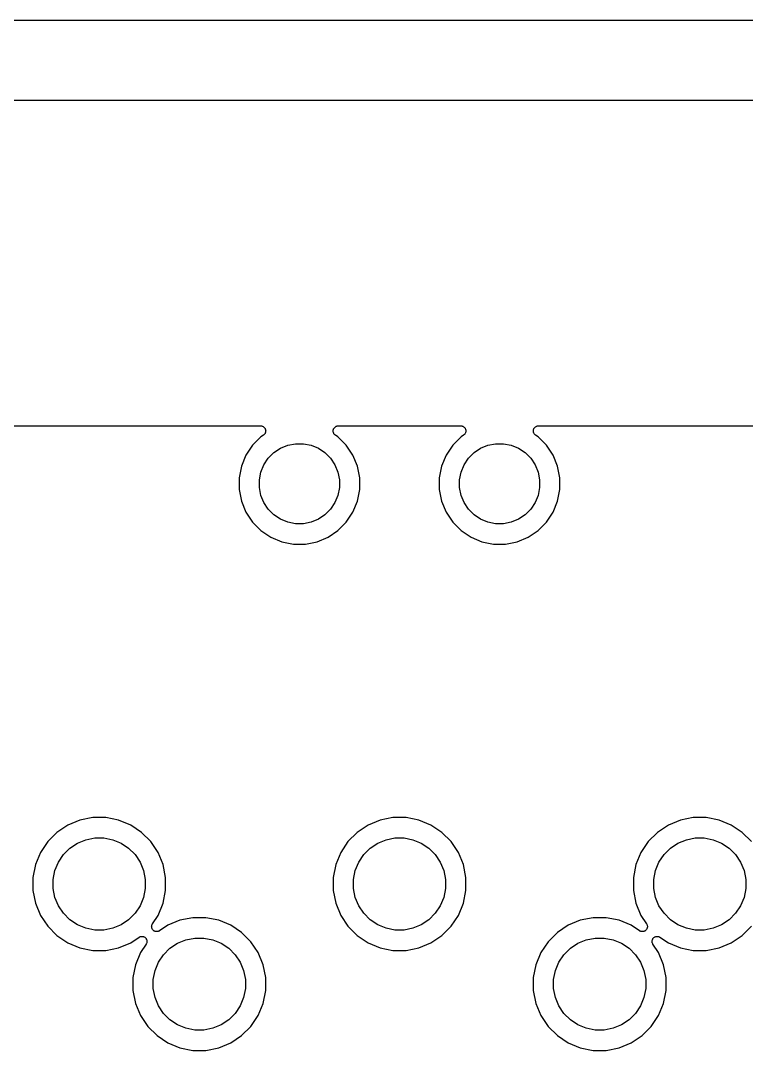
# Model space of a CAD drawing. Extents: x -66 to 211, y -177 to 13.
# Drawn here: x 41.55 to 59.68, y -12.67 to 13.06 of the extents above; entities that cross this region are included whole.
import ezdxf

# ---------------------------------------------------------------- set-up
doc = ezdxf.new("R2010")
doc.units = 0
doc.layers.add('BLACK', color=7, linetype='CONTINUOUS')

msp = doc.modelspace()

# ---------------------------------------------------------------- linework, layer by layer
at = {"layer": 'BLACK', "linetype": 'CONTINUOUS'}
for p, q in [((211.435, 13.0581), (-65.5675, 13.0581)), ((209.435, 11.0581), (-63.5675, 11.0581)), ((33.4807, 2.93375), (47.5448, 2.93375)), ((47.5448, 2.93375), (47.5462, 2.93374)), ((47.5462, 2.93374), (47.5462, 2.93374)), ((47.5462, 2.93374), (47.5462, 2.93374)), ((47.5462, 2.93374), (47.5466, 2.93374)), ((47.5466, 2.93374), (47.5591, 2.93233)), ((47.5591, 2.93233), (47.5709, 2.93104)), ((47.5709, 2.93104), (47.571, 2.931)), ((47.571, 2.931), (47.5712, 2.93098)), ((47.5712, 2.93098), (47.583, 2.92723)), ((47.583, 2.92723), (47.5945, 2.92361)), ((47.5945, 2.92361), (47.5947, 2.92353)), ((47.5947, 2.92353), (47.5948, 2.92348)), ((47.5948, 2.92348), (47.6056, 2.91755)), ((47.6056, 2.91755), (47.6163, 2.91173)), ((47.6163, 2.91173), (47.6164, 2.91162)), ((47.6164, 2.91162), (47.6165, 2.91154)), ((47.6165, 2.91154), (47.6261, 2.90351)), ((47.6261, 2.90351), (47.6353, 2.89585)), ((47.6353, 2.89585), (47.6354, 2.89572)), ((47.6354, 2.89572), (47.6355, 2.89561)), ((47.6355, 2.89561), (47.6434, 2.88578)), ((47.6434, 2.88578), (47.6509, 2.87657)), ((47.6509, 2.87657), (47.6509, 2.87643)), ((47.6509, 2.87643), (47.651, 2.87629)), ((47.651, 2.87629), (47.6568, 2.86528)), ((47.6568, 2.86528), (47.6624, 2.85464)), ((47.6624, 2.85464), (47.6625, 2.85447)), ((47.6625, 2.85447), (47.6625, 2.85433)), ((47.6625, 2.85433), (47.6659, 2.84279)), ((47.6659, 2.84279), (47.6695, 2.83088)), ((47.6695, 2.83088), (47.6695, 2.83071)), ((47.6695, 2.83071), (47.6695, 2.83055)), ((47.6695, 2.83055), (47.6706, 2.81839)), ((49.359, 2.81995), (49.3603, 2.83229)), ((49.3603, 2.83245), (49.3604, 2.83261)), ((49.3603, 2.83229), (49.3603, 2.83245)), ((49.3604, 2.83261), (49.3639, 2.84408)), ((49.3639, 2.84408), (49.3676, 2.85597)), ((49.3676, 2.85597), (49.3677, 2.85611)), ((49.3677, 2.85611), (49.3678, 2.85627)), ((49.3678, 2.85627), (49.3736, 2.86698)), ((49.3736, 2.86698), (49.3794, 2.87777)), ((49.3794, 2.87777), (49.3795, 2.8779)), ((49.3795, 2.8779), (49.3796, 2.87805)), ((49.3796, 2.87805), (49.3875, 2.88752)), ((49.3875, 2.88752), (49.3952, 2.89687)), ((49.3952, 2.89687), (49.3953, 2.89697)), ((49.3953, 2.89697), (49.3954, 2.8971)), ((49.3954, 2.8971), (49.405, 2.90489)), ((49.405, 2.90489), (49.4144, 2.91253)), ((49.4144, 2.91253), (49.4146, 2.91261)), ((49.4146, 2.91261), (49.4147, 2.91272)), ((49.4147, 2.91272), (49.4256, 2.9185)), ((49.4256, 2.9185), (49.4363, 2.92417)), ((49.4363, 2.92417), (49.4365, 2.92422)), ((49.4365, 2.92422), (49.4366, 2.9243)), ((49.4366, 2.9243), (49.4484, 2.92782)), ((49.4484, 2.92782), (49.46, 2.93133)), ((49.46, 2.93133), (49.4602, 2.93135)), ((49.4602, 2.93135), (49.4604, 2.9314)), ((49.4604, 2.9314), (49.4726, 2.93256)), ((49.4726, 2.93256), (49.4847, 2.93375)), ((49.4847, 2.93375), (52.5448, 2.93375)), ((52.5448, 2.93375), (52.5462, 2.93374)), ((52.5462, 2.93374), (52.5462, 2.93374)), ((52.5462, 2.93374), (52.5462, 2.93374)), ((52.5462, 2.93374), (52.5466, 2.93374)), ((52.5466, 2.93374), (52.5591, 2.93233)), ((52.5591, 2.93233), (52.5709, 2.93104)), ((52.5709, 2.93104), (52.571, 2.931)), ((52.571, 2.931), (52.5712, 2.93098)), ((52.5712, 2.93098), (52.583, 2.92723)), ((52.583, 2.92723), (52.5945, 2.92361)), ((52.5945, 2.92361), (52.5947, 2.92353)), ((52.5947, 2.92353), (52.5948, 2.92348)), ((52.5948, 2.92348), (52.6056, 2.91755)), ((52.6056, 2.91755), (52.6163, 2.91173)), ((52.6163, 2.91173), (52.6164, 2.91162)), ((52.6164, 2.91162), (52.6165, 2.91154)), ((52.6165, 2.91154), (52.6261, 2.90351)), ((52.6261, 2.90351), (52.6353, 2.89585)), ((52.6353, 2.89585), (52.6354, 2.89572)), ((52.6354, 2.89572), (52.6355, 2.89561)), ((52.6355, 2.89561), (52.6434, 2.88578)), ((52.6434, 2.88578), (52.6509, 2.87657)), ((52.6509, 2.87657), (52.6509, 2.87643)), ((52.6509, 2.87643), (52.651, 2.87629)), ((52.651, 2.87629), (52.6568, 2.86528)), ((52.6568, 2.86528), (52.6624, 2.85464)), ((52.6624, 2.85464), (52.6625, 2.85447)), ((52.6625, 2.85447), (52.6625, 2.85433)), ((52.6625, 2.85433), (52.6659, 2.84279)), ((52.6659, 2.84279), (52.6695, 2.83088)), ((52.6695, 2.83088), (52.6695, 2.83071)), ((52.6695, 2.83071), (52.6695, 2.83055)), ((52.6695, 2.83055), (52.6706, 2.81839)), ((54.359, 2.81995), (54.3603, 2.83229)), ((54.3603, 2.83245), (54.3604, 2.83261)), ((54.3603, 2.83229), (54.3603, 2.83245)), ((54.3604, 2.83261), (54.3639, 2.84408)), ((54.3639, 2.84408), (54.3676, 2.85597)), ((54.3676, 2.85597), (54.3677, 2.85611)), ((54.3677, 2.85611), (54.3678, 2.85627)), ((54.3678, 2.85627), (54.3736, 2.86698)), ((54.3736, 2.86698), (54.3794, 2.87777)), ((54.3794, 2.87777), (54.3795, 2.8779)), ((54.3795, 2.8779), (54.3796, 2.87805)), ((54.3796, 2.87805), (54.3875, 2.88752)), ((54.3875, 2.88752), (54.3952, 2.89687)), ((54.3952, 2.89687), (54.3953, 2.89697)), ((54.3953, 2.89697), (54.3954, 2.8971)), ((54.3954, 2.8971), (54.405, 2.90489)), ((54.405, 2.90489), (54.4144, 2.91253)), ((54.4144, 2.91253), (54.4146, 2.91261)), ((54.4146, 2.91261), (54.4147, 2.91272)), ((54.4147, 2.91272), (54.4256, 2.9185)), ((54.4256, 2.9185), (54.4363, 2.92417)), ((54.4363, 2.92417), (54.4365, 2.92422)), ((54.4365, 2.92422), (54.4366, 2.9243)), ((54.4366, 2.9243), (54.4484, 2.92782)), ((54.4484, 2.92782), (54.46, 2.93133)), ((54.46, 2.93133), (54.4602, 2.93135)), ((54.4602, 2.93135), (54.4604, 2.9314)), ((54.4604, 2.9314), (54.4726, 2.93256)), ((54.4726, 2.93256), (54.4847, 2.93375)), ((54.4847, 2.93375), (67.2973, 2.93375)), ((47.5534, 2.6598), (47.3434, 2.44975)), ((47.6153, 2.70115), (47.5534, 2.6598)), ((47.6248, 2.70888), (47.6153, 2.70115)), ((47.6343, 2.71664), (47.6248, 2.70888)), ((47.6344, 2.71677), (47.6343, 2.71664)), ((47.6345, 2.71687), (47.6344, 2.71677)), ((47.6421, 2.72613), (47.6345, 2.71687)), ((47.6501, 2.73574), (47.6421, 2.72613)), ((47.6503, 2.73601), (47.6501, 2.73588)), ((47.6501, 2.73588), (47.6501, 2.73574)), ((47.6559, 2.7466), (47.6503, 2.73601)), ((47.6619, 2.75754), (47.6559, 2.7466)), ((47.662, 2.75784), (47.6619, 2.7577)), ((47.6619, 2.7577), (47.6619, 2.75754)), ((47.6655, 2.7693), (47.662, 2.75784)), ((47.6692, 2.78121), (47.6655, 2.7693)), ((47.6693, 2.78154), (47.6692, 2.78138)), ((47.6692, 2.78138), (47.6692, 2.78121)), ((47.6705, 2.79341), (47.6693, 2.78154)), ((47.6718, 2.80586), (47.6705, 2.79341)), ((47.6706, 2.81839), (47.6718, 2.8062)), ((47.6718, 2.8062), (47.6718, 2.80604)), ((47.6718, 2.80604), (47.6718, 2.80586)), ((49.3577, 2.80797), (49.359, 2.81995)), ((49.3577, 2.80781), (49.3577, 2.80797)), ((49.3577, 2.80764), (49.3577, 2.80781)), ((49.3588, 2.79544), (49.3577, 2.80764)), ((49.3599, 2.78328), (49.3588, 2.79544)), ((49.3599, 2.78312), (49.3599, 2.78328)), ((49.3599, 2.78295), (49.3599, 2.78312)), ((49.3634, 2.77135), (49.3599, 2.78295)), ((49.3668, 2.75949), (49.3634, 2.77135)), ((49.3669, 2.75934), (49.3668, 2.75949)), ((49.3669, 2.75918), (49.3669, 2.75934)), ((49.3726, 2.74835), (49.3669, 2.75918)), ((49.3782, 2.73749), (49.3726, 2.74835)), ((49.3784, 2.73736), (49.3782, 2.73749)), ((49.3784, 2.73721), (49.3784, 2.73736)), ((49.3861, 2.72764), (49.3784, 2.73721)), ((49.3937, 2.71813), (49.3861, 2.72764)), ((49.3939, 2.71802), (49.3937, 2.71813)), ((49.394, 2.71789), (49.3939, 2.71802)), ((49.4033, 2.71009), (49.394, 2.71789)), ((49.4127, 2.70215), (49.4033, 2.71009)), ((49.4129, 2.70197), (49.4127, 2.70215)), ((49.4129, 2.70196), (49.4129, 2.70197)), ((49.413, 2.70195), (49.4129, 2.70196)), ((49.4141, 2.70116), (49.413, 2.70195)), ((49.476, 2.6598), (49.4141, 2.70116)), ((49.6861, 2.44975), (49.476, 2.6598)), ((52.5534, 2.6598), (52.3434, 2.44975)), ((52.6153, 2.70115), (52.5534, 2.6598)), ((52.6248, 2.70888), (52.6153, 2.70115)), ((52.6343, 2.71664), (52.6248, 2.70888)), ((52.6344, 2.71677), (52.6343, 2.71664)), ((52.6345, 2.71687), (52.6344, 2.71677)), ((52.6421, 2.72613), (52.6345, 2.71687)), ((52.6501, 2.73574), (52.6421, 2.72613)), ((52.6503, 2.73601), (52.6501, 2.73588)), ((52.6501, 2.73588), (52.6501, 2.73574)), ((52.6559, 2.7466), (52.6503, 2.73601)), ((52.6619, 2.75754), (52.6559, 2.7466)), ((52.662, 2.75784), (52.6619, 2.7577)), ((52.6619, 2.7577), (52.6619, 2.75754)), ((52.6655, 2.7693), (52.662, 2.75784)), ((52.6692, 2.78121), (52.6655, 2.7693)), ((52.6693, 2.78154), (52.6692, 2.78138)), ((52.6692, 2.78138), (52.6692, 2.78121)), ((52.6705, 2.79341), (52.6693, 2.78154)), ((52.6718, 2.80586), (52.6705, 2.79341)), ((52.6706, 2.81839), (52.6718, 2.8062)), ((52.6718, 2.8062), (52.6718, 2.80604)), ((52.6718, 2.80604), (52.6718, 2.80586)), ((54.3577, 2.80797), (54.359, 2.81995)), ((54.3577, 2.80781), (54.3577, 2.80797)), ((54.3577, 2.80764), (54.3577, 2.80781)), ((54.3588, 2.79544), (54.3577, 2.80764)), ((54.3599, 2.78328), (54.3588, 2.79544)), ((54.3599, 2.78312), (54.3599, 2.78328)), ((54.3599, 2.78295), (54.3599, 2.78312)), ((54.3634, 2.77135), (54.3599, 2.78295)), ((54.3668, 2.75949), (54.3634, 2.77135)), ((54.3669, 2.75934), (54.3668, 2.75949)), ((54.3669, 2.75918), (54.3669, 2.75934)), ((54.3726, 2.74835), (54.3669, 2.75918)), ((54.3782, 2.73749), (54.3726, 2.74835)), ((54.3784, 2.73736), (54.3782, 2.73749)), ((54.3784, 2.73721), (54.3784, 2.73736)), ((54.3861, 2.72764), (54.3784, 2.73721)), ((54.3937, 2.71813), (54.3861, 2.72764)), ((54.3939, 2.71802), (54.3937, 2.71813)), ((54.394, 2.71789), (54.3939, 2.71802)), ((54.4033, 2.71009), (54.394, 2.71789)), ((54.4127, 2.70215), (54.4033, 2.71009)), ((54.4129, 2.70197), (54.4127, 2.70215)), ((54.4129, 2.70196), (54.4129, 2.70197)), ((54.413, 2.70195), (54.4129, 2.70196)), ((54.4141, 2.70116), (54.413, 2.70195)), ((54.476, 2.6598), (54.4141, 2.70116)), ((54.6861, 2.44975), (54.476, 2.6598)), ((47.3434, 2.44975), (47.1784, 2.20277)), ((47.8773, 2.26521), (48.0411, 2.37465)), ((48.0411, 2.37465), (48.2231, 2.45003)), ((48.2231, 2.45003), (48.4162, 2.48846)), ((48.4162, 2.48846), (48.6132, 2.48846)), ((48.6132, 2.48846), (48.8064, 2.45003)), ((48.8064, 2.45003), (48.9884, 2.37465)), ((48.9884, 2.37465), (49.1522, 2.26521)), ((49.8511, 2.20277), (49.6861, 2.44975)), ((52.3434, 2.44975), (52.1784, 2.20277)), ((52.8773, 2.26521), (53.0411, 2.37465)), ((53.0411, 2.37465), (53.2231, 2.45003)), ((53.2231, 2.45003), (53.4162, 2.48846)), ((53.4162, 2.48846), (53.6132, 2.48846)), ((53.6132, 2.48846), (53.8064, 2.45003)), ((53.8064, 2.45003), (53.9884, 2.37465)), ((53.9884, 2.37465), (54.1522, 2.26521)), ((54.8511, 2.20277), (54.6861, 2.44975)), ((47.1784, 2.20277), (47.0647, 1.92833)), ((47.6286, 1.96214), (47.738, 2.12592)), ((47.738, 2.12592), (47.8773, 2.26521)), ((49.1522, 2.26521), (49.2915, 2.12592)), ((49.2915, 2.12592), (49.4009, 1.96214)), ((49.9648, 1.92833), (49.8511, 2.20277)), ((52.1784, 2.20277), (52.0647, 1.92833)), ((52.6286, 1.96214), (52.738, 2.12592)), ((52.738, 2.12592), (52.8773, 2.26521)), ((54.1522, 2.26521), (54.2915, 2.12592)), ((54.2915, 2.12592), (54.4009, 1.96214)), ((54.9648, 1.92833), (54.8511, 2.20277)), ((47.0647, 1.92833), (47.0067, 1.63698)), ((47.5532, 1.78015), (47.6286, 1.96214)), ((49.4009, 1.96214), (49.4763, 1.78015)), ((50.0227, 1.63698), (49.9648, 1.92833)), ((52.0647, 1.92833), (52.0067, 1.63698)), ((52.5532, 1.78015), (52.6286, 1.96214)), ((54.4009, 1.96214), (54.4763, 1.78015)), ((55.0227, 1.63698), (54.9648, 1.92833)), ((47.0067, 1.63698), (47.0067, 1.33994)), ((47.5147, 1.58695), (47.5532, 1.78015)), ((47.5147, 1.38997), (47.5147, 1.58695)), ((49.4763, 1.78015), (49.5147, 1.58695)), ((49.5147, 1.58695), (49.5147, 1.38997)), ((50.0227, 1.33994), (50.0227, 1.63698)), ((52.0067, 1.63698), (52.0067, 1.33994)), ((52.5147, 1.58695), (52.5532, 1.78015)), ((52.5147, 1.38997), (52.5147, 1.58695)), ((54.4763, 1.78015), (54.5147, 1.58695)), ((54.5147, 1.58695), (54.5147, 1.38997)), ((55.0227, 1.33994), (55.0227, 1.63698)), ((47.0067, 1.33994), (47.0647, 1.04859)), ((47.5532, 1.19677), (47.5147, 1.38997)), ((49.5147, 1.38997), (49.4763, 1.19677)), ((49.9648, 1.04859), (50.0227, 1.33994)), ((52.0067, 1.33994), (52.0647, 1.04859)), ((52.5532, 1.19677), (52.5147, 1.38997)), ((54.5147, 1.38997), (54.4763, 1.19677)), ((54.9648, 1.04859), (55.0227, 1.33994)), ((47.0647, 1.04859), (47.1784, 0.77415)), ((47.6286, 1.01478), (47.5532, 1.19677)), ((49.4763, 1.19677), (49.4009, 1.01478)), ((49.8511, 0.77415), (49.9648, 1.04859)), ((52.0647, 1.04859), (52.1784, 0.77415)), ((52.6286, 1.01478), (52.5532, 1.19677)), ((54.4763, 1.19677), (54.4009, 1.01478)), ((54.8511, 0.77415), (54.9648, 1.04859)), ((47.1784, 0.77415), (47.3434, 0.52717)), ((47.738, 0.851), (47.6286, 1.01478)), ((47.8773, 0.71171), (47.738, 0.851)), ((49.2915, 0.851), (49.1522, 0.71171)), ((49.4009, 1.01478), (49.2915, 0.851)), ((49.6861, 0.52717), (49.8511, 0.77415)), ((52.1784, 0.77415), (52.3434, 0.52717)), ((52.738, 0.851), (52.6286, 1.01478)), ((52.8773, 0.71171), (52.738, 0.851)), ((54.2915, 0.851), (54.1522, 0.71171)), ((54.4009, 1.01478), (54.2915, 0.851)), ((54.6861, 0.52717), (54.8511, 0.77415)), ((47.3434, 0.52717), (47.5534, 0.31712)), ((48.0411, 0.60227), (47.8773, 0.71171)), ((48.2231, 0.52689), (48.0411, 0.60227)), ((48.4162, 0.48846), (48.2231, 0.52689)), ((48.8064, 0.52689), (48.6132, 0.48846)), ((48.9884, 0.60227), (48.8064, 0.52689)), ((49.1522, 0.71171), (48.9884, 0.60227)), ((49.476, 0.31712), (49.6861, 0.52717)), ((52.3434, 0.52717), (52.5534, 0.31712)), ((53.0411, 0.60227), (52.8773, 0.71171)), ((53.2231, 0.52689), (53.0411, 0.60227)), ((53.4162, 0.48846), (53.2231, 0.52689)), ((53.8064, 0.52689), (53.6132, 0.48846)), ((53.9884, 0.60227), (53.8064, 0.52689)), ((54.1522, 0.71171), (53.9884, 0.60227)), ((54.476, 0.31712), (54.6861, 0.52717)), ((47.5534, 0.31712), (47.8004, 0.15209)), ((48.6132, 0.48846), (48.4162, 0.48846)), ((49.229, 0.15209), (49.476, 0.31712)), ((52.5534, 0.31712), (52.8004, 0.15209)), ((53.6132, 0.48846), (53.4162, 0.48846)), ((54.229, 0.15209), (54.476, 0.31712)), ((47.8004, 0.15209), (48.0749, 0.03841)), ((48.0749, 0.03841), (48.3662, -0.01954)), ((48.6633, -0.01954), (48.9546, 0.03841)), ((48.9546, 0.03841), (49.229, 0.15209)), ((52.8004, 0.15209), (53.0749, 0.03841)), ((53.0749, 0.03841), (53.3662, -0.01954)), ((53.6633, -0.01954), (53.9546, 0.03841)), ((53.9546, 0.03841), (54.229, 0.15209)), ((48.3662, -0.01954), (48.6633, -0.01954)), ((53.3662, -0.01954), (53.6633, -0.01954)), ((43.0311, -6.91725), (42.7294, -7.04224)), ((43.3514, -6.85354), (43.0311, -6.91725)), ((43.678, -6.85354), (43.3514, -6.85354)), ((43.9984, -6.91725), (43.678, -6.85354)), ((44.3001, -7.04224), (43.9984, -6.91725)), ((50.5311, -6.91725), (50.2294, -7.04224)), ((50.8514, -6.85354), (50.5311, -6.91725)), ((51.178, -6.85354), (50.8514, -6.85354)), ((51.4984, -6.91725), (51.178, -6.85354)), ((51.8001, -7.04224), (51.4984, -6.91725)), ((58.0311, -6.91725), (57.7294, -7.04224)), ((58.3514, -6.85354), (58.0311, -6.91725)), ((58.678, -6.85354), (58.3514, -6.85354)), ((58.9984, -6.91725), (58.678, -6.85354)), ((59.3001, -7.04224), (58.9984, -6.91725)), ((42.7294, -7.04224), (42.4578, -7.22369)), ((44.5716, -7.22368), (44.3001, -7.04224)), ((50.2294, -7.04224), (49.9578, -7.22369)), ((52.0716, -7.22368), (51.8001, -7.04224)), ((57.7294, -7.04224), (57.4578, -7.22369)), ((59.5716, -7.22368), (59.3001, -7.04224)), ((42.2269, -7.45463), (42.0454, -7.72618)), ((42.4578, -7.22369), (42.2269, -7.45463)), ((42.97, -7.49242), (43.1793, -7.40573)), ((43.1793, -7.40573), (43.4015, -7.36154)), ((43.4015, -7.36154), (43.628, -7.36154)), ((43.628, -7.36154), (43.8502, -7.40573)), ((43.8502, -7.40573), (44.0595, -7.49242)), ((44.8026, -7.45463), (44.5716, -7.22368)), ((44.984, -7.72618), (44.8026, -7.45463)), ((49.7269, -7.45463), (49.5454, -7.72618)), ((49.9578, -7.22369), (49.7269, -7.45463)), ((50.47, -7.49242), (50.6793, -7.40573)), ((50.6793, -7.40573), (50.9015, -7.36154)), ((50.9015, -7.36154), (51.128, -7.36154)), ((51.128, -7.36154), (51.3502, -7.40573)), ((51.3502, -7.40573), (51.5595, -7.49242)), ((52.3026, -7.45463), (52.0716, -7.22368)), ((52.484, -7.72618), (52.3026, -7.45463)), ((57.2269, -7.45463), (57.0454, -7.72618)), ((57.4578, -7.22369), (57.2269, -7.45463)), ((57.97, -7.49242), (58.1793, -7.40573)), ((58.1793, -7.40573), (58.4015, -7.36154)), ((58.4015, -7.36154), (58.628, -7.36154)), ((58.628, -7.36154), (58.8502, -7.40573)), ((58.8502, -7.40573), (59.0595, -7.49242)), ((59.8026, -7.45463), (59.5716, -7.22368)), ((42.6215, -7.77846), (42.7817, -7.61828)), ((42.7817, -7.61828), (42.97, -7.49242)), ((44.0595, -7.49242), (44.2478, -7.61828)), ((44.2478, -7.61828), (44.408, -7.77846)), ((50.1215, -7.77846), (50.2817, -7.61828)), ((50.2817, -7.61828), (50.47, -7.49242)), ((51.5595, -7.49242), (51.7478, -7.61828)), ((51.7478, -7.61828), (51.908, -7.77846)), ((57.6215, -7.77846), (57.7817, -7.61828)), ((57.7817, -7.61828), (57.97, -7.49242)), ((59.0595, -7.49242), (59.2478, -7.61828)), ((59.2478, -7.61828), (59.408, -7.77846)), ((42.0454, -7.72618), (41.9205, -8.02792)), ((42.4089, -8.1761), (42.4956, -7.96681)), ((42.4956, -7.96681), (42.6215, -7.77846)), ((44.408, -7.77846), (44.5339, -7.96681)), ((44.5339, -7.96681), (44.6205, -8.1761)), ((45.109, -8.02792), (44.984, -7.72618)), ((49.5454, -7.72618), (49.4205, -8.02792)), ((49.9089, -8.1761), (49.9956, -7.96681)), ((49.9956, -7.96681), (50.1215, -7.77846)), ((51.908, -7.77846), (52.0339, -7.96681)), ((52.0339, -7.96681), (52.1205, -8.1761)), ((52.609, -8.02792), (52.484, -7.72618)), ((57.0454, -7.72618), (56.9205, -8.02792)), ((57.4089, -8.1761), (57.4956, -7.96681)), ((57.4956, -7.96681), (57.6215, -7.77846)), ((59.408, -7.77846), (59.5339, -7.96681)), ((59.5339, -7.96681), (59.6205, -8.1761)), ((41.9205, -8.02792), (41.8567, -8.34824)), ((42.3647, -8.39827), (42.4089, -8.1761)), ((44.6205, -8.1761), (44.6647, -8.39827)), ((45.1727, -8.34824), (45.109, -8.02792)), ((49.4205, -8.02792), (49.3567, -8.34824)), ((49.8647, -8.39827), (49.9089, -8.1761)), ((52.1205, -8.1761), (52.1647, -8.39827)), ((52.6727, -8.34824), (52.609, -8.02792)), ((56.9205, -8.02792), (56.8567, -8.34824)), ((57.3647, -8.39827), (57.4089, -8.1761)), ((59.6205, -8.1761), (59.6647, -8.39827)), ((41.8567, -8.34824), (41.8567, -8.67484)), ((42.3647, -8.62481), (42.3647, -8.39827)), ((44.6647, -8.39827), (44.6647, -8.62481)), ((45.1727, -8.67484), (45.1727, -8.34824)), ((49.3567, -8.34824), (49.3567, -8.67484)), ((49.8647, -8.62481), (49.8647, -8.39827)), ((52.1647, -8.39827), (52.1647, -8.62481)), ((52.6727, -8.67484), (52.6727, -8.34824)), ((56.8567, -8.34824), (56.8567, -8.67484)), ((57.3647, -8.62481), (57.3647, -8.39827)), ((59.6647, -8.39827), (59.6647, -8.62481)), ((41.8567, -8.67484), (41.9205, -8.99516)), ((42.4089, -8.84698), (42.3647, -8.62481)), ((44.6647, -8.62481), (44.6205, -8.84698)), ((45.109, -8.99516), (45.1727, -8.67484)), ((49.3567, -8.67484), (49.4205, -8.99516)), ((49.9089, -8.84698), (49.8647, -8.62481)), ((52.1647, -8.62481), (52.1205, -8.84698)), ((52.609, -8.99516), (52.6727, -8.67484)), ((56.8567, -8.67484), (56.9205, -8.99516)), ((57.4089, -8.84698), (57.3647, -8.62481)), ((59.6647, -8.62481), (59.6205, -8.84698)), ((41.9205, -8.99516), (42.0454, -9.2969)), ((42.4956, -9.05627), (42.4089, -8.84698)), ((44.6205, -8.84698), (44.5339, -9.05627)), ((44.984, -9.2969), (45.109, -8.99516)), ((49.4205, -8.99516), (49.5454, -9.2969)), ((49.9956, -9.05627), (49.9089, -8.84698)), ((52.1205, -8.84698), (52.0339, -9.05627)), ((52.484, -9.2969), (52.609, -8.99516)), ((56.9205, -8.99516), (57.0454, -9.2969)), ((57.4956, -9.05627), (57.4089, -8.84698)), ((59.6205, -8.84698), (59.5339, -9.05627)), ((42.6215, -9.24462), (42.4956, -9.05627)), ((42.7817, -9.4048), (42.6215, -9.24462)), ((44.408, -9.24462), (44.2478, -9.4048)), ((44.5339, -9.05627), (44.408, -9.24462)), ((50.1215, -9.24462), (49.9956, -9.05627)), ((50.2817, -9.4048), (50.1215, -9.24462)), ((51.908, -9.24462), (51.7478, -9.4048)), ((52.0339, -9.05627), (51.908, -9.24462)), ((57.6215, -9.24462), (57.4956, -9.05627)), ((57.7817, -9.4048), (57.6215, -9.24462)), ((59.408, -9.24462), (59.2478, -9.4048)), ((59.5339, -9.05627), (59.408, -9.24462)), ((42.0454, -9.2969), (42.2269, -9.56845)), ((42.97, -9.53066), (42.7817, -9.4048)), ((44.2478, -9.4048), (44.0595, -9.53066)), ((44.8331, -9.52706), (44.839, -9.51612)), ((44.839, -9.51612), (44.8447, -9.50541)), ((44.8447, -9.50541), (44.984, -9.2969)), ((45.5311, -9.41725), (45.2294, -9.54224)), ((45.8514, -9.35354), (45.5311, -9.41725)), ((46.178, -9.35354), (45.8514, -9.35354)), ((46.4984, -9.41725), (46.178, -9.35354)), ((46.8001, -9.54224), (46.4984, -9.41725)), ((49.5454, -9.2969), (49.7269, -9.56845)), ((50.47, -9.53066), (50.2817, -9.4048)), ((51.7478, -9.4048), (51.5595, -9.53066)), ((52.3026, -9.56845), (52.484, -9.2969)), ((55.5311, -9.41725), (55.2294, -9.54224)), ((55.8514, -9.35354), (55.5311, -9.41725)), ((56.178, -9.35354), (55.8514, -9.35354)), ((56.4984, -9.41725), (56.178, -9.35354)), ((56.8001, -9.54224), (56.4984, -9.41725)), ((57.0454, -9.2969), (57.1848, -9.50541)), ((57.1848, -9.50541), (57.1857, -9.50689)), ((57.1857, -9.50689), (57.1914, -9.51789)), ((57.1914, -9.51789), (57.197, -9.5287)), ((57.97, -9.53066), (57.7817, -9.4048)), ((59.2478, -9.4048), (59.0595, -9.53066)), ((42.2269, -9.56845), (42.4578, -9.79939)), ((43.1793, -9.61735), (42.97, -9.53066)), ((43.4015, -9.66154), (43.1793, -9.61735)), ((43.628, -9.66154), (43.4015, -9.66154)), ((43.8502, -9.61735), (43.628, -9.66154)), ((44.0595, -9.53066), (43.8502, -9.61735)), ((44.8233, -9.57541), (44.8246, -9.56306)), ((44.8233, -9.57552), (44.8233, -9.57541)), ((44.8233, -9.57563), (44.8233, -9.57552)), ((44.8245, -9.58767), (44.8233, -9.57563)), ((44.8256, -9.60009), (44.8245, -9.58767)), ((44.8246, -9.56306), (44.8258, -9.55097)), ((44.8257, -9.6002), (44.8256, -9.60009)), ((44.8257, -9.60031), (44.8257, -9.6002)), ((44.8291, -9.61184), (44.8257, -9.60031)), ((44.8258, -9.55075), (44.8295, -9.5388)), ((44.8258, -9.55087), (44.8258, -9.55075)), ((44.8258, -9.55097), (44.8258, -9.55087)), ((44.8327, -9.62385), (44.8291, -9.61184)), ((44.8295, -9.5388), (44.833, -9.52726)), ((44.8327, -9.62395), (44.8327, -9.62385)), ((44.8328, -9.62405), (44.8327, -9.62395)), ((44.8386, -9.63506), (44.8328, -9.62405)), ((44.833, -9.52726), (44.8331, -9.52716)), ((44.8331, -9.52716), (44.8331, -9.52706)), ((44.8442, -9.64578), (44.8386, -9.63506)), ((44.8443, -9.64587), (44.8442, -9.64578)), ((44.8444, -9.64597), (44.8443, -9.64587)), ((44.8523, -9.65574), (44.8444, -9.64597)), ((44.8598, -9.66506), (44.8523, -9.65574)), ((44.8599, -9.66513), (44.8598, -9.66506)), ((44.86, -9.66522), (44.8599, -9.66513)), ((44.8695, -9.67312), (44.86, -9.66522)), ((44.8788, -9.68094), (44.8695, -9.67312)), ((44.8789, -9.68099), (44.8788, -9.68094)), ((44.879, -9.68107), (44.8789, -9.68099)), ((44.8897, -9.68688), (44.879, -9.68107)), ((44.9006, -9.69282), (44.8897, -9.68688)), ((44.9007, -9.69286), (44.9006, -9.69282)), ((44.9008, -9.69291), (44.9007, -9.69286)), ((44.9124, -9.69655), (44.9008, -9.69291)), ((44.9242, -9.70026), (44.9124, -9.69655)), ((44.9243, -9.70027), (44.9242, -9.70026)), ((44.9245, -9.7003), (44.9243, -9.70027)), ((44.9365, -9.7016), (44.9245, -9.7003)), ((44.9489, -9.70296), (44.9365, -9.7016)), ((44.949, -9.70295), (44.9489, -9.70296)), ((44.9491, -9.70296), (44.949, -9.70295)), ((44.9612, -9.70189), (44.9491, -9.70296)), ((44.9736, -9.70082), (44.9612, -9.70189)), ((44.9737, -9.70079), (44.9736, -9.70082)), ((44.9738, -9.70078), (44.9737, -9.70079)), ((44.9855, -9.69737), (44.9738, -9.70078)), ((44.9974, -9.69392), (44.9855, -9.69737)), ((44.9975, -9.69387), (44.9974, -9.69392)), ((44.9976, -9.69384), (44.9975, -9.69387)), ((45.0082, -9.68834), (44.9976, -9.69384)), ((45.0194, -9.68254), (45.0082, -9.68834)), ((45.0209, -9.68156), (45.0194, -9.68254)), ((45.2294, -9.54224), (45.0209, -9.68156)), ((47.0716, -9.72368), (46.8001, -9.54224)), ((47.3026, -9.95463), (47.0716, -9.72368)), ((49.7269, -9.56845), (49.9578, -9.79939)), ((50.6793, -9.61735), (50.47, -9.53066)), ((50.9015, -9.66154), (50.6793, -9.61735)), ((51.128, -9.66154), (50.9015, -9.66154)), ((51.3502, -9.61735), (51.128, -9.66154)), ((51.5595, -9.53066), (51.3502, -9.61735)), ((52.0716, -9.79939), (52.3026, -9.56845)), ((54.9578, -9.72369), (54.7269, -9.95463)), ((55.2294, -9.54224), (54.9578, -9.72369)), ((57.0086, -9.68156), (56.8001, -9.54224)), ((57.0195, -9.68741), (57.0086, -9.68156)), ((57.0303, -9.69317), (57.0195, -9.68741)), ((57.0304, -9.6932), (57.0303, -9.69317)), ((57.0305, -9.69325), (57.0304, -9.6932)), ((57.0421, -9.69679), (57.0305, -9.69325)), ((57.054, -9.70044), (57.0421, -9.69679)), ((57.0541, -9.70045), (57.054, -9.70044)), ((57.0542, -9.70048), (57.0541, -9.70045)), ((57.0663, -9.7017), (57.0542, -9.70048)), ((57.0786, -9.70296), (57.0663, -9.7017)), ((57.0787, -9.70295), (57.0786, -9.70296)), ((57.0788, -9.70296), (57.0787, -9.70295)), ((57.0909, -9.70181), (57.0788, -9.70296)), ((57.1033, -9.70065), (57.0909, -9.70181)), ((57.1034, -9.70062), (57.1033, -9.70065)), ((57.1035, -9.70061), (57.1034, -9.70062)), ((57.115, -9.69716), (57.1035, -9.70061)), ((57.127, -9.69359), (57.115, -9.69716)), ((57.1271, -9.69354), (57.127, -9.69359)), ((57.1273, -9.69351), (57.1271, -9.69354)), ((57.1383, -9.68769), (57.1273, -9.69351)), ((57.149, -9.68205), (57.1383, -9.68769)), ((57.1491, -9.68198), (57.149, -9.68205)), ((57.1492, -9.68193), (57.1491, -9.68198)), ((57.1591, -9.67385), (57.1492, -9.68193)), ((57.1683, -9.66647), (57.1591, -9.67385)), ((57.1684, -9.66631), (57.1683, -9.66639)), ((57.1683, -9.66639), (57.1683, -9.66647)), ((57.1763, -9.65681), (57.1684, -9.66631)), ((57.1841, -9.64744), (57.1763, -9.65681)), ((57.1842, -9.64734), (57.1841, -9.64744)), ((57.1843, -9.64726), (57.1842, -9.64734)), ((57.1901, -9.63647), (57.1843, -9.64726)), ((57.196, -9.62569), (57.1901, -9.63647)), ((57.1961, -9.62558), (57.196, -9.62569)), ((57.1998, -9.61371), (57.1961, -9.62548)), ((57.1961, -9.62548), (57.1961, -9.62558)), ((57.197, -9.5287), (57.1971, -9.5288)), ((57.1971, -9.5288), (57.1971, -9.5289)), ((57.1971, -9.5289), (57.2006, -9.54081)), ((57.2035, -9.60204), (57.1998, -9.61371)), ((57.2006, -9.54081), (57.204, -9.55249)), ((57.2048, -9.58978), (57.2035, -9.60183)), ((57.2035, -9.60183), (57.2035, -9.60193)), ((57.2035, -9.60193), (57.2035, -9.60204)), ((57.204, -9.55249), (57.204, -9.5526)), ((57.204, -9.5526), (57.204, -9.55271)), ((57.204, -9.55271), (57.2051, -9.56482)), ((57.2062, -9.5774), (57.2048, -9.58978)), ((57.2051, -9.56482), (57.2062, -9.57718)), ((57.2062, -9.57718), (57.2061, -9.57729)), ((57.2061, -9.57729), (57.2062, -9.5774)), ((58.1793, -9.61735), (57.97, -9.53066)), ((58.4015, -9.66154), (58.1793, -9.61735)), ((58.628, -9.66154), (58.4015, -9.66154)), ((58.8502, -9.61735), (58.628, -9.66154)), ((59.0595, -9.53066), (58.8502, -9.61735)), ((59.5716, -9.79939), (59.8026, -9.56845)), ((42.4578, -9.79939), (42.7294, -9.98084)), ((42.7294, -9.98084), (43.0311, -10.1058)), ((43.9984, -10.1058), (44.3001, -9.98084)), ((44.3001, -9.98084), (44.5086, -9.84152)), ((44.5086, -9.84152), (44.5101, -9.84054)), ((44.5101, -9.84054), (44.5213, -9.83474)), ((44.5213, -9.83474), (44.5319, -9.82924)), ((44.5319, -9.82924), (44.532, -9.82921)), ((44.532, -9.82921), (44.5321, -9.82916)), ((44.5321, -9.82916), (44.544, -9.82571)), ((44.544, -9.82571), (44.5557, -9.8223)), ((44.6848, -10.0177), (44.5454, -10.2262)), ((44.5557, -9.8223), (44.5558, -9.82229)), ((44.5558, -9.82229), (44.5559, -9.82226)), ((44.5559, -9.82226), (44.5683, -9.82119)), ((44.5683, -9.82119), (44.5804, -9.82012)), ((44.5804, -9.82012), (44.5805, -9.82013)), ((44.5805, -9.82013), (44.5806, -9.82012)), ((44.5806, -9.82012), (44.593, -9.82148)), ((44.593, -9.82148), (44.605, -9.82278)), ((44.605, -9.82278), (44.6051, -9.82281)), ((44.6051, -9.82281), (44.6052, -9.82282)), ((44.6052, -9.82282), (44.617, -9.82653)), ((44.617, -9.82653), (44.6287, -9.83017)), ((44.6287, -9.83017), (44.6288, -9.83022)), ((44.6288, -9.83022), (44.6289, -9.83025)), ((44.6289, -9.83025), (44.6398, -9.8362)), ((44.6398, -9.8362), (44.6505, -9.84201)), ((44.6505, -9.84201), (44.6505, -9.84208)), ((44.6505, -9.84208), (44.6506, -9.84214)), ((44.6506, -9.84214), (44.66, -9.84996)), ((44.66, -9.84996), (44.6695, -9.85786)), ((44.6695, -9.85786), (44.6696, -9.85795)), ((44.6696, -9.85795), (44.6697, -9.85802)), ((44.6697, -9.85802), (44.6772, -9.8673)), ((44.6772, -9.8673), (44.6851, -9.87711)), ((44.6906, -10.0067), (44.6848, -10.0177)), ((44.6851, -9.87711), (44.6852, -9.87721)), ((44.6852, -9.87721), (44.6853, -9.8773)), ((44.6853, -9.8773), (44.6909, -9.88802)), ((44.6964, -9.99602), (44.6906, -10.0067)), ((44.6909, -9.88802), (44.6967, -9.89903)), ((44.6965, -9.99582), (44.6964, -9.99592)), ((44.6964, -9.99592), (44.6964, -9.99602)), ((44.7001, -9.98397), (44.6965, -9.99582)), ((44.6967, -9.89903), (44.6967, -9.89913)), ((44.6967, -9.89913), (44.6968, -9.89923)), ((44.6968, -9.89923), (44.7003, -9.91102)), ((44.7036, -9.97233), (44.7001, -9.98397)), ((44.7003, -9.91102), (44.7038, -9.92277)), ((44.7037, -9.97211), (44.7036, -9.97221)), ((44.7036, -9.97221), (44.7036, -9.97233)), ((44.7049, -9.95991), (44.7037, -9.97211)), ((44.7038, -9.92277), (44.7038, -9.92288)), ((44.7038, -9.92288), (44.7039, -9.92299)), ((44.7039, -9.92299), (44.705, -9.93541)), ((44.7062, -9.94767), (44.7049, -9.95991)), ((44.705, -9.93541), (44.7062, -9.94745)), ((44.7062, -9.94745), (44.7062, -9.94756)), ((44.7062, -9.94756), (44.7062, -9.94767)), ((45.2817, -10.1183), (45.47, -9.99242)), ((45.47, -9.99242), (45.6793, -9.90573)), ((45.6793, -9.90573), (45.9015, -9.86154)), ((45.9015, -9.86154), (46.128, -9.86154)), ((46.128, -9.86154), (46.3502, -9.90573)), ((46.3502, -9.90573), (46.5595, -9.99242)), ((46.5595, -9.99242), (46.7478, -10.1183)), ((47.484, -10.2262), (47.3026, -9.95463)), ((49.9578, -9.79939), (50.2294, -9.98084)), ((50.2294, -9.98084), (50.5311, -10.1058)), ((51.4984, -10.1058), (51.8001, -9.98084)), ((51.8001, -9.98084), (52.0716, -9.79939)), ((54.7269, -9.95463), (54.5454, -10.2262)), ((55.2817, -10.1183), (55.47, -9.99242)), ((55.47, -9.99242), (55.6793, -9.90573)), ((55.6793, -9.90573), (55.9015, -9.86154)), ((55.9015, -9.86154), (56.128, -9.86154)), ((56.128, -9.86154), (56.3502, -9.90573)), ((56.3502, -9.90573), (56.5595, -9.99242)), ((56.5595, -9.99242), (56.7478, -10.1183)), ((57.3233, -9.94567), (57.3247, -9.93314)), ((57.3233, -9.94579), (57.3233, -9.94567)), ((57.3233, -9.9459), (57.3233, -9.94579)), ((57.3244, -9.95772), (57.3233, -9.9459)), ((57.3255, -9.97037), (57.3244, -9.95772)), ((57.3247, -9.93314), (57.326, -9.92125)), ((57.3255, -9.97048), (57.3255, -9.97037)), ((57.3255, -9.97059), (57.3255, -9.97048)), ((57.3289, -9.98227), (57.3255, -9.97059)), ((57.326, -9.92104), (57.3298, -9.90896)), ((57.326, -9.92115), (57.326, -9.92104)), ((57.326, -9.92125), (57.326, -9.92115)), ((57.3324, -9.99418), (57.3289, -9.98227)), ((57.3298, -9.90896), (57.3334, -9.89759)), ((57.3324, -9.99428), (57.3324, -9.99418)), ((57.3324, -9.99438), (57.3324, -9.99428)), ((57.3379, -10.005), (57.3324, -9.99438)), ((57.3334, -9.8975), (57.3335, -9.89739)), ((57.3334, -9.89759), (57.3334, -9.8975)), ((57.3335, -9.89739), (57.3395, -9.88631)), ((57.3437, -10.0162), (57.3379, -10.005)), ((57.3395, -9.88631), (57.3452, -9.87582)), ((57.3447, -10.0177), (57.3437, -10.0162)), ((57.484, -10.2262), (57.3447, -10.0177)), ((57.3452, -9.87582), (57.3453, -9.87574)), ((57.3453, -9.87564), (57.3532, -9.86627)), ((57.3453, -9.87574), (57.3453, -9.87564)), ((57.3532, -9.86627), (57.3611, -9.85677)), ((57.3611, -9.85677), (57.3612, -9.85669)), ((57.3612, -9.85661), (57.3705, -9.84911)), ((57.3612, -9.85669), (57.3612, -9.85661)), ((57.3705, -9.84911), (57.3803, -9.84115)), ((57.3803, -9.84115), (57.3804, -9.8411)), ((57.3804, -9.8411), (57.3805, -9.84103)), ((57.3805, -9.84103), (57.3912, -9.83539)), ((57.3912, -9.83539), (57.4022, -9.82957)), ((57.4022, -9.82957), (57.4023, -9.82954)), ((57.4023, -9.82954), (57.4024, -9.82949)), ((57.4024, -9.82949), (57.4144, -9.82592)), ((57.4144, -9.82592), (57.426, -9.82247)), ((57.426, -9.82247), (57.4261, -9.82246)), ((57.4261, -9.82246), (57.4262, -9.82243)), ((57.4262, -9.82243), (57.4386, -9.82127)), ((57.4386, -9.82127), (57.4506, -9.82012)), ((57.4506, -9.82012), (57.4508, -9.82013)), ((57.4508, -9.82013), (57.4509, -9.82012)), ((57.4509, -9.82012), (57.4632, -9.82138)), ((57.4632, -9.82138), (57.4753, -9.8226)), ((57.4753, -9.8226), (57.4754, -9.82263)), ((57.4754, -9.82263), (57.4755, -9.82264)), ((57.4755, -9.82264), (57.4874, -9.82628)), ((57.4874, -9.82628), (57.499, -9.82983)), ((57.499, -9.82983), (57.4991, -9.82988)), ((57.4991, -9.82988), (57.4992, -9.82991)), ((57.4992, -9.82991), (57.5099, -9.83567)), ((57.5099, -9.83567), (57.5209, -9.84152)), ((57.5209, -9.84152), (57.7294, -9.98084)), ((57.7294, -9.98084), (58.0311, -10.1058)), ((58.9984, -10.1058), (59.3001, -9.98084)), ((59.3001, -9.98084), (59.5716, -9.79939)), ((43.0311, -10.1058), (43.3514, -10.1695)), ((43.3514, -10.1695), (43.678, -10.1695)), ((43.678, -10.1695), (43.9984, -10.1058)), ((44.5454, -10.2262), (44.4205, -10.5279)), ((44.9956, -10.4668), (45.1215, -10.2785)), ((45.1215, -10.2785), (45.2817, -10.1183)), ((46.7478, -10.1183), (46.908, -10.2785)), ((46.908, -10.2785), (47.0339, -10.4668)), ((47.609, -10.5279), (47.484, -10.2262)), ((50.5311, -10.1058), (50.8514, -10.1695)), ((50.8514, -10.1695), (51.178, -10.1695)), ((51.178, -10.1695), (51.4984, -10.1058)), ((54.5454, -10.2262), (54.4205, -10.5279)), ((54.9956, -10.4668), (55.1215, -10.2785)), ((55.1215, -10.2785), (55.2817, -10.1183)), ((56.7478, -10.1183), (56.908, -10.2785)), ((56.908, -10.2785), (57.0339, -10.4668)), ((57.609, -10.5279), (57.484, -10.2262)), ((58.0311, -10.1058), (58.3514, -10.1695)), ((58.3514, -10.1695), (58.678, -10.1695)), ((58.678, -10.1695), (58.9984, -10.1058)), ((44.4205, -10.5279), (44.3567, -10.8482)), ((44.9089, -10.6761), (44.9956, -10.4668)), ((47.0339, -10.4668), (47.1205, -10.6761)), ((47.6727, -10.8482), (47.609, -10.5279)), ((54.4205, -10.5279), (54.3567, -10.8482)), ((54.9089, -10.6761), (54.9956, -10.4668)), ((57.0339, -10.4668), (57.1205, -10.6761)), ((57.6727, -10.8482), (57.609, -10.5279)), ((44.8647, -10.8983), (44.9089, -10.6761)), ((47.1205, -10.6761), (47.1647, -10.8983)), ((54.8647, -10.8983), (54.9089, -10.6761)), ((57.1205, -10.6761), (57.1647, -10.8983)), ((44.3567, -10.8482), (44.3567, -11.1748)), ((44.8647, -11.1248), (44.8647, -10.8983)), ((47.1647, -10.8983), (47.1647, -11.1248)), ((47.6727, -11.1748), (47.6727, -10.8482)), ((54.3567, -10.8482), (54.3567, -11.1748)), ((54.8647, -11.1248), (54.8647, -10.8983)), ((57.1647, -10.8983), (57.1647, -11.1248)), ((57.6727, -11.1748), (57.6727, -10.8482)), ((44.3567, -11.1748), (44.4205, -11.4952)), ((44.9089, -11.347), (44.8647, -11.1248)), ((47.1647, -11.1248), (47.1205, -11.347)), ((47.609, -11.4952), (47.6727, -11.1748)), ((54.3567, -11.1748), (54.4205, -11.4952)), ((54.9089, -11.347), (54.8647, -11.1248)), ((57.1647, -11.1248), (57.1205, -11.347)), ((57.609, -11.4952), (57.6727, -11.1748)), ((44.4205, -11.4952), (44.5454, -11.7969)), ((44.9956, -11.5563), (44.9089, -11.347)), ((45.1215, -11.7446), (44.9956, -11.5563)), ((47.0339, -11.5563), (46.908, -11.7446)), ((47.1205, -11.347), (47.0339, -11.5563)), ((47.484, -11.7969), (47.609, -11.4952)), ((54.4205, -11.4952), (54.5454, -11.7969)), ((54.9956, -11.5563), (54.9089, -11.347)), ((55.1215, -11.7446), (54.9956, -11.5563)), ((57.0339, -11.5563), (56.908, -11.7446)), ((57.1205, -11.347), (57.0339, -11.5563)), ((57.484, -11.7969), (57.609, -11.4952)), ((44.5454, -11.7969), (44.7269, -12.0684)), ((45.2817, -11.9048), (45.1215, -11.7446)), ((46.908, -11.7446), (46.7478, -11.9048)), ((47.3026, -12.0685), (47.484, -11.7969)), ((54.5454, -11.7969), (54.7269, -12.0684)), ((55.2817, -11.9048), (55.1215, -11.7446)), ((56.908, -11.7446), (56.7478, -11.9048)), ((57.3026, -12.0685), (57.484, -11.7969)), ((44.7269, -12.0684), (44.9578, -12.2994)), ((45.47, -12.0307), (45.2817, -11.9048)), ((45.6793, -12.1173), (45.47, -12.0307)), ((46.5595, -12.0307), (46.3502, -12.1173)), ((46.7478, -11.9048), (46.5595, -12.0307)), ((47.0716, -12.2994), (47.3026, -12.0685)), ((54.7269, -12.0684), (54.9578, -12.2994)), ((55.47, -12.0307), (55.2817, -11.9048)), ((55.6793, -12.1173), (55.47, -12.0307)), ((56.5595, -12.0307), (56.3502, -12.1173)), ((56.7478, -11.9048), (56.5595, -12.0307)), ((57.0716, -12.2994), (57.3026, -12.0685)), ((44.9578, -12.2994), (45.2294, -12.4808)), ((45.9015, -12.1615), (45.6793, -12.1173)), ((46.128, -12.1615), (45.9015, -12.1615)), ((46.3502, -12.1173), (46.128, -12.1615)), ((46.8001, -12.4808), (47.0716, -12.2994)), ((54.9578, -12.2994), (55.2294, -12.4808)), ((55.9015, -12.1615), (55.6793, -12.1173)), ((56.128, -12.1615), (55.9015, -12.1615)), ((56.3502, -12.1173), (56.128, -12.1615)), ((56.8001, -12.4808), (57.0716, -12.2994)), ((45.2294, -12.4808), (45.5311, -12.6058)), ((45.5311, -12.6058), (45.8514, -12.6695)), ((46.178, -12.6695), (46.4984, -12.6058)), ((46.4984, -12.6058), (46.8001, -12.4808)), ((55.2294, -12.4808), (55.5311, -12.6058)), ((55.5311, -12.6058), (55.8514, -12.6695)), ((56.178, -12.6695), (56.4984, -12.6058)), ((56.4984, -12.6058), (56.8001, -12.4808)), ((45.8514, -12.6695), (46.178, -12.6695)), ((55.8514, -12.6695), (56.178, -12.6695))]:
    msp.add_line(p, q, dxfattribs=at)

doc.saveas('drawing.dxf')
